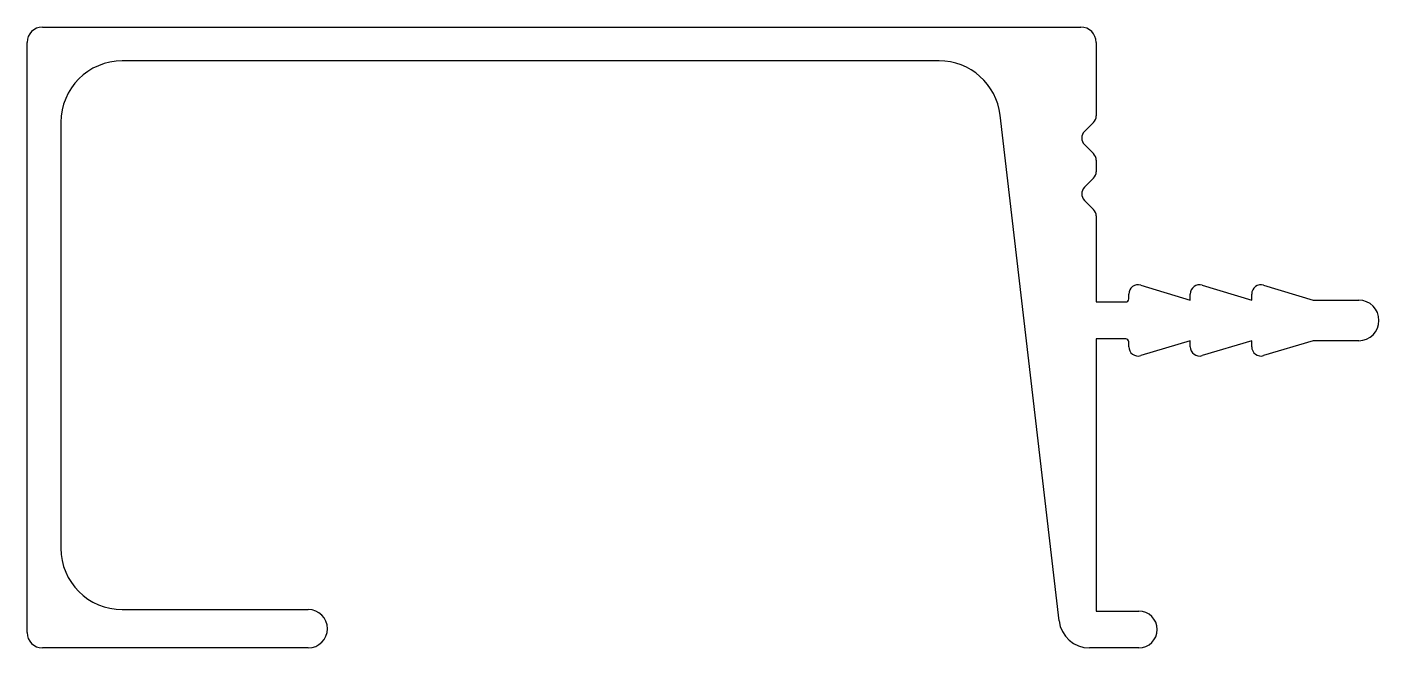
# Model space of a CAD drawing. Extents: x 2.1 to 46.1, y 2 to 22.2.
import ezdxf

# ---------------------------------------------------------------- set-up
doc = ezdxf.new("R2010")
doc.units = 0
doc.layers.get('0').update_dxf_attribs({"linetype": 'CONTINUOUS'})

msp = doc.modelspace()

# ---------------------------------------------------------------- linework, layer by layer
for p, q in [((2.637, 22.164), (36.437, 22.164)), ((2.137, 2.464), (2.137, 21.664)), ((36.937, 21.664), (36.937, 19.27)), ((31.824, 21.064), (5.237, 21.064)), ((3.237, 19.064), (3.237, 5.213)), ((35.73, 2.848), (33.81, 19.296)), ((36.849, 19.058), (36.554, 18.764)), ((36.554, 18.339), (36.849, 18.045)), ((36.937, 17.833), (36.937, 17.456)), ((36.849, 17.244), (36.554, 16.95)), ((36.554, 16.525), (36.849, 16.231)), ((36.937, 16.019), (36.937, 13.219)), ((38.386, 13.764), (40, 13.279)), ((40.386, 13.764), (42, 13.279)), ((42.386, 13.764), (44, 13.279)), ((36.937, 13.219), (37.9, 13.219)), ((38, 13.319), (38, 13.477)), ((40, 13.279), (40, 13.477)), ((42, 13.279), (42, 13.477)), ((44, 13.279), (45.481, 13.279)), ((36.937, 12.019), (36.937, 3.164)), ((37.9, 12.019), (36.937, 12.019)), ((38, 11.76), (38, 11.919)), ((40, 11.958), (38.386, 11.473)), ((40, 11.76), (40, 11.958)), ((42, 11.958), (40.386, 11.473)), ((42, 11.76), (42, 11.958)), ((44, 11.958), (42.386, 11.473)), ((45.481, 11.958), (44, 11.958)), ((5.237, 3.213), (11.289, 3.213)), ((36.937, 3.164), (38.321, 3.164)), ((11.289, 1.964), (2.637, 1.964)), ((38.321, 1.964), (36.723, 1.964))]:
    msp.add_line(p, q)
for centre, radius, start, end in [((2.637, 21.664), 0.5, 90, 180), ((36.437, 21.664), 0.5, 360, 90), ((5.237, 19.064), 2, 90, 180), ((31.824, 19.064), 2, 6.6568, 90), ((36.637, 19.27), 0.3, 315, 0), ((36.766, 18.552), 0.3, 135, 225), ((36.637, 17.833), 0.3, 0, 45), ((36.637, 17.456), 0.3, 315, 0), ((36.766, 16.738), 0.3, 135, 225), ((36.637, 16.019), 0.3, 0, 45), ((38.3, 13.477), 0.3, 73.2606, 180), ((40.3, 13.477), 0.3, 73.2606, 180), ((42.3, 13.477), 0.3, 73.2606, 180), ((37.9, 13.319), 0.1, 270, 360), ((45.481, 12.619), 0.66, 270, 90), ((37.9, 11.919), 0.1, 0, 90), ((38.3, 11.76), 0.3, 180, 286.7394), ((40.3, 11.76), 0.3, 180, 286.7394), ((42.3, 11.76), 0.3, 180, 286.7394), ((5.237, 5.213), 2, 180, 270), ((11.289, 2.589), 0.625, 270, 90), ((38.321, 2.564), 0.6, 270, 90), ((36.723, 2.964), 1, 186.6568, 270), ((2.637, 2.464), 0.5, 180, 270)]:
    msp.add_arc(centre, radius, start, end)

doc.saveas('drawing.dxf')
